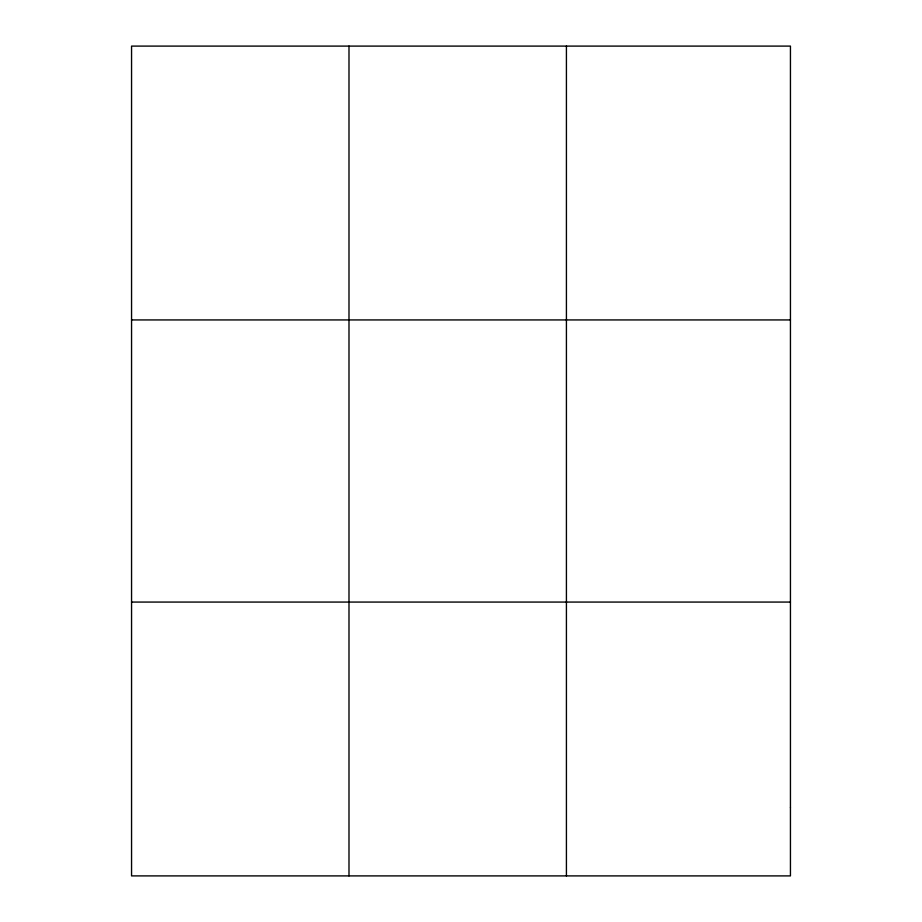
<?xml version="1.0" encoding="UTF-8"?>
<svg xmlns="http://www.w3.org/2000/svg" width="922" height="922" viewBox="0 0 922 922"><rect width="100%" height="100%" fill="white"/><g stroke="black" fill="none" stroke-linecap="round" stroke-linejoin="round"><path stroke-width="1.38" d="M348.989 875.9L348.989 46.1M566.419 875.9L566.419 46.1M131.558 319.934L790.442 319.934M131.558 602.066L790.442 602.066M790.442 807.442L790.442 875.9L131.558 875.9L131.558 46.1L790.442 46.1L790.442 807.442"/></g></svg>
